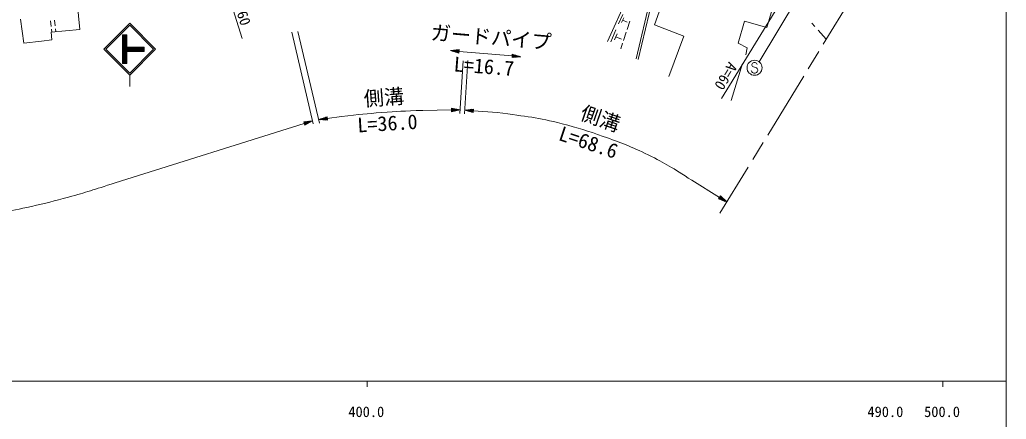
# Model space of a CAD drawing. Units: millimetres, scale not verified. Extents: x 40000 to 680000, y 20000 to 380000.
# Drawn here: x 407654 to 579000, y 198357 to 267754 of the extents above; entities that cross this region are included whole.
import ezdxf
from ezdxf.enums import TextEntityAlignment as Align

# ---------------------------------------------------------------- set-up
doc = ezdxf.new("R2010")
doc.units = ezdxf.units.MM
doc.header["$LTSCALE"] = 1000
doc.linetypes.add('CHAIN', pattern=[18.5, 12, -1.5, 3.5, -1.5])
for name, color, linetype, lineweight in [('M-BGD', 7, 'Continuous', 13), ('M-BMK', 2, 'CHAIN', 13), ('M-BMK-SRVR', 3, 'Continuous', 13), ('M-STR-HTXT', 7, 'Continuous', 13), ('M-STR-STRC', 7, 'Continuous', 13), ('M-TTL-BAND', 7, 'Continuous', 13)]:
    doc.layers.add(name, color=color, linetype=linetype, lineweight=lineweight)
doc.styles.add('ＭＳ ゴシック', font='')
doc.styles.get('ＭＳ ゴシック').set_extended_font_data('MS Gothic')

msp = doc.modelspace()

# ---------------------------------------------------------------- linework, layer by layer
at = {"layer": 'M-BGD'}
for p, q in [((509720, 263963), (515477, 276747)), ((517678, 273445), (514741, 260943)), ((417602, 270821), (418110, 266079)), ((515093, 260871), (517848, 272429)), ((537442, 266412), (538930, 271583)), ((517932, 266841), (518694, 269127)), ((407796, 267868), (408374, 263709)), ((412979, 267579), (413100, 266587)), ((413707, 267662), (413828, 266669)), ((511676, 267013), (512427, 268667)), ((512195, 267276), (512571, 268103)), ((512383, 267690), (513155, 267338)), ((513621, 267480), (513144, 266057)), ((532410, 263709), (533511, 267519)), ((533511, 267519), (537442, 266412)), ((418110, 266079), (413115, 265571)), ((413160, 266090), (413222, 265582)), ((413888, 266173), (413951, 265656)), ((510324, 263904), (511207, 266006)), ((523012, 264894), (517932, 266841)), ((545205, 267163), (545763, 266554)), ((546330, 265935), (547743, 264394)), ((408374, 263709), (411422, 264047)), ((411422, 264047), (413209, 264241)), ((413209, 264241), (413115, 265571)), ((510965, 264253), (511407, 265304)), ((511186, 264778), (512166, 264365)), ((512985, 265583), (512508, 264161)), ((520388, 257867), (523012, 264894)), ((512349, 263687), (512028, 262727)), ((534019, 262862), (532410, 263709)), ((533765, 261677), (534019, 262862)), ((531225, 253718), (533172, 260153))]:
    msp.add_line(p, q, dxfattribs=at)
at = {"layer": 'M-BMK'}
msp.add_line((553457, 273755), (529273, 234136), dxfattribs=at)
at = {"layer": 'M-BMK-SRVR'}
for p, q in [((446298, 264495), (428191, 321498)), ((529559, 254086), (545249, 279711))]:
    msp.add_line(p, q, dxfattribs=at)
at = {"layer": 'M-STR-HTXT'}
for p, q in [((454913, 265592), (458617, 249697)), ((455958, 265707), (459720, 249801)), ((482453, 262393), (483974, 262563)), ((482453, 262393), (483922, 261965)), ((482453, 262393), (483948, 262264)), ((483943, 262204), (482747, 262307)), ((483953, 262324), (482757, 262427)), ((483041, 262222), (483937, 262144)), ((483061, 262461), (483958, 262383)), ((483963, 262443), (483365, 262495)), ((483669, 262529), (483968, 262503)), ((483922, 261965), (483974, 262563)), ((483948, 262264), (493180, 261466)), ((483932, 262084), (483334, 262136)), ((483628, 262050), (483927, 262025)), ((484694, 260611), (484085, 251442)), ((484917, 251381), (485479, 260673)), ((493205, 261765), (493154, 261167)), ((494674, 261337), (493154, 261167)), ((493458, 261201), (493159, 261227)), ((493164, 261286), (493762, 261235)), ((494066, 261269), (493169, 261346)), ((493174, 261406), (494370, 261303)), ((494674, 261337), (493180, 261466)), ((493185, 261526), (494380, 261422)), ((494087, 261508), (493190, 261585)), ((493195, 261645), (493793, 261593)), ((493499, 261679), (493200, 261705)), ((494674, 261337), (493205, 261765)), ((482629, 252080), (477695, 252006)), ((484128, 252102), (482624, 252380)), ((482624, 252380), (482633, 251780)), ((482925, 252324), (482625, 252320)), ((482626, 252260), (483226, 252269)), ((483527, 252213), (482627, 252200)), ((482628, 252140), (483828, 252158)), ((484128, 252102), (482629, 252080)), ((482629, 252020), (483829, 252038)), ((483530, 251973), (482630, 251960)), ((482631, 251900), (483231, 251909)), ((484128, 252102), (482633, 251780)), ((484958, 252052), (486476, 252237)), ((484958, 252052), (486431, 251639)), ((484958, 252052), (486453, 251938)), ((486449, 251878), (485252, 251969)), ((486458, 251998), (485261, 252089)), ((485547, 251887), (486444, 251818)), ((485565, 252126), (486462, 252058)), ((486467, 252117), (485869, 252163)), ((486172, 252200), (486471, 252177)), ((486431, 251639), (486476, 252237)), ((486453, 251938), (490584, 251624)), ((458501, 250196), (456980, 250033)), ((458501, 250196), (457069, 249747)), ((458501, 250196), (457159, 249461)), ((459576, 250413), (461023, 250908)), ((459576, 250413), (461063, 250610)), ((459576, 250413), (461102, 250313)), ((461055, 250670), (459865, 250512)), ((461070, 250551), (459881, 250393)), ((460155, 250611), (461047, 250729)), ((460186, 250373), (461078, 250491)), ((461039, 250789), (460444, 250710)), ((461086, 250432), (460492, 250353)), ((460734, 250809), (461031, 250848)), ((460797, 250333), (461094, 250372)), ((461102, 250313), (461023, 250908)), ((461063, 250610), (463512, 250936)), ((482932, 251844), (482632, 251840)), ((486440, 251758), (485841, 251804)), ((486136, 251721), (486435, 251699)), ((457069, 249747), (424227, 239440)), ((456980, 250033), (457159, 249461)), ((457284, 250066), (456998, 249976)), ((457016, 249919), (457588, 250098)), ((457892, 250131), (457034, 249861)), ((457052, 249804), (458196, 250163)), ((457087, 249690), (458232, 250049)), ((457964, 249902), (457105, 249632)), ((457123, 249575), (457696, 249755)), ((457428, 249608), (457141, 249518)), ((529194, 236887), (524390, 239859)), ((529351, 237142), (529036, 236632)), ((530469, 236098), (529036, 236632)), ((529322, 236525), (529067, 236683)), ((529099, 236734), (529609, 236418)), ((529896, 236312), (529130, 236785)), ((529162, 236836), (530183, 236205)), ((530469, 236098), (529194, 236887)), ((529225, 236938), (530246, 236307)), ((530022, 236516), (529257, 236989)), ((529288, 237040), (529799, 236725)), ((529575, 236933), (529320, 237091)), ((530469, 236098), (529351, 237142))]:
    msp.add_line(p, q, dxfattribs=at)
for points, knots in [([(477695, 252006), (474244, 251880), (473315, 251847), (470516, 251634), (467774, 251426), (466870, 251323), (463512, 250936)], [0, 0, 0, 0, 1, 1, 1, 2, 2, 2, 2]), ([(524390, 239859), (520947, 242077), (519892, 242765), (516821, 244276), (513854, 245736), (512111, 246402), (508991, 247500), (506246, 248466), (504682, 248948), (501864, 249678), (497536, 250799), (495906, 250925), (490584, 251624)], [0, 0, 0, 0, 1, 1, 1, 2, 2, 2, 3, 3, 3, 4, 4, 4, 4]), ([(424227, 239440), (420358, 238176), (419311, 237816), (416111, 236942), (413610, 236258), (412200, 235903), (409671, 235330), (407540, 234848), (406337, 234619), (404191, 234208), (401798, 233750), (400461, 233461), (398047, 233126), (395683, 232798), (394358, 232571), (391974, 232457), (390735, 232397), (390306, 232376), (388798, 232382)], [0, 0, 0, 0, 1, 1, 1, 2, 2, 2, 3, 3, 3, 4, 4, 4, 5, 5, 5, 6, 6, 6, 6])]:
    msp.add_open_spline(points, degree=3, knots=knots, dxfattribs=at)
at = {"layer": 'M-STR-STRC'}
for p, q in [((536071, 260435), (544892, 275073)), ((422259, 262634), (426759, 267135)), ((422612, 262634), (426759, 266781)), ((431259, 262635), (426759, 267135)), ((430906, 262635), (426759, 266781)), ((425510, 260134), (425510, 265134)), ((425510, 265134), (426260, 265134)), ((425510, 265025), (425618, 265134)), ((425510, 264884), (425760, 265134)), ((425510, 264742), (425901, 265134)), ((425510, 264601), (426043, 265134)), ((425510, 264460), (426184, 265134)), ((425510, 264318), (426260, 265068)), ((426260, 264275), (425510, 265025)), ((425510, 264177), (426260, 264927)), ((426260, 264134), (425510, 264884)), ((425510, 264035), (426260, 264785)), ((426260, 263993), (425510, 264743)), ((425510, 263894), (426260, 264644)), ((426260, 263851), (425510, 264601)), ((425510, 263752), (426260, 264502)), ((426260, 263710), (425510, 264460)), ((425510, 263611), (426260, 264361)), ((426260, 263568), (425510, 264318)), ((425510, 263470), (426260, 264220)), ((426260, 263427), (425510, 264177)), ((425510, 263328), (426260, 264078)), ((426260, 263286), (425510, 264036)), ((425510, 263187), (426260, 263937)), ((426260, 263144), (425510, 263894)), ((426260, 264417), (425543, 265134)), ((426260, 264558), (425684, 265134)), ((426260, 264700), (425826, 265134)), ((426260, 264841), (425967, 265134)), ((426260, 264983), (426109, 265134)), ((426260, 265124), (426250, 265134)), ((426260, 263009), (426260, 265134)), ((426759, 258134), (422259, 262634)), ((426759, 258487), (422612, 262634)), ((425510, 263045), (426260, 263795)), ((427004, 262259), (425510, 263753)), ((425510, 262904), (426260, 263654)), ((426862, 262259), (425510, 263611)), ((425510, 262762), (426260, 263512)), ((426721, 262259), (425510, 263470)), ((425510, 262621), (426260, 263371)), ((426579, 262259), (425510, 263328)), ((425510, 262480), (426260, 263230)), ((426438, 262259), (425510, 263187)), ((425510, 262338), (426260, 263088)), ((426297, 262259), (425510, 263046)), ((425510, 262197), (426322, 263009)), ((425510, 262055), (426463, 263009)), ((425510, 261914), (426605, 263009)), ((425510, 261772), (426746, 263009)), ((425510, 261631), (426887, 263009)), ((426260, 262154), (425510, 262904)), ((426260, 262013), (425510, 262763)), ((426260, 261871), (425510, 262621)), ((426260, 261730), (425510, 262480)), ((426260, 261588), (425510, 262338)), ((425510, 261490), (426260, 262240)), ((426260, 261447), (425510, 262197)), ((426260, 263009), (429260, 263009)), ((426260, 262259), (429260, 262259)), ((426260, 260134), (426260, 262259)), ((426279, 262259), (427029, 263009)), ((427145, 262259), (426395, 263009)), ((426420, 262259), (427170, 263009)), ((427287, 262259), (426537, 263009)), ((426562, 262259), (427312, 263009)), ((427428, 262259), (426678, 263009)), ((426703, 262259), (427453, 263009)), ((431259, 262635), (426759, 258134)), ((430906, 262635), (426759, 258487)), ((427569, 262259), (426819, 263009)), ((426845, 262259), (427595, 263009)), ((427711, 262259), (426961, 263009)), ((426986, 262259), (427736, 263009)), ((427852, 262259), (427102, 263009)), ((427127, 262259), (427877, 263009)), ((427994, 262259), (427244, 263009)), ((427269, 262259), (428019, 263009)), ((428135, 262259), (427385, 263009)), ((427410, 262259), (428160, 263009)), ((428277, 262259), (427527, 263009)), ((427552, 262259), (428302, 263009)), ((428418, 262259), (427668, 263009)), ((427693, 262259), (428443, 263009)), ((428559, 262259), (427809, 263009)), ((427835, 262259), (428585, 263009)), ((428701, 262259), (427951, 263009)), ((427976, 262259), (428726, 263009)), ((428842, 262259), (428092, 263009)), ((428117, 262259), (428867, 263009)), ((428984, 262259), (428234, 263009)), ((428259, 262259), (429009, 263009)), ((429125, 262259), (428375, 263009)), ((428400, 262259), (429150, 263009)), ((429260, 262265), (428516, 263009)), ((428542, 262259), (429260, 262977)), ((429260, 262407), (428658, 263009)), ((428683, 262259), (429260, 262835)), ((429260, 262548), (428799, 263009)), ((428824, 262259), (429260, 262694)), ((429260, 262690), (428941, 263009)), ((428966, 262259), (429260, 262553)), ((429260, 262831), (429082, 263009)), ((429107, 262259), (429260, 262411)), ((429260, 262973), (429224, 263009)), ((429249, 262259), (429260, 262270)), ((429260, 262259), (429260, 263009)), ((425510, 261348), (426260, 262098)), ((426260, 261306), (425510, 262056)), ((425510, 261207), (426260, 261957)), ((426260, 261164), (425510, 261914)), ((425510, 261065), (426260, 261815)), ((426260, 261023), (425510, 261773)), ((425510, 260924), (426260, 261674)), ((426260, 260881), (425510, 261631)), ((425510, 260783), (426260, 261533)), ((426260, 260740), (425510, 261490)), ((425510, 260641), (426260, 261391)), ((426260, 260599), (425510, 261349)), ((425510, 260500), (426260, 261250)), ((426260, 260457), (425510, 261207)), ((425510, 260358), (426260, 261108)), ((426260, 260316), (425510, 261066)), ((425510, 260217), (426260, 260967)), ((426260, 260174), (425510, 260924)), ((426159, 260134), (425510, 260783)), ((426017, 260134), (425510, 260641)), ((425876, 260134), (425510, 260500)), ((425568, 260134), (426260, 260825)), ((425710, 260134), (426260, 260684)), ((425851, 260134), (426260, 260543)), ((425735, 260134), (425510, 260359)), ((425593, 260134), (425510, 260217)), ((425510, 260134), (426260, 260134)), ((425992, 260134), (426260, 260401)), ((426134, 260134), (426260, 260260)), ((534802, 258698), (534684, 258934)), ((534920, 260234), (534802, 259998)), ((534802, 259998), (534802, 259880)), ((534802, 259880), (534920, 259643)), ((535157, 260353), (534920, 260234)), ((534920, 259643), (535630, 259407)), ((535393, 260353), (535157, 260353)), ((535630, 260234), (535393, 260353)), ((535748, 259998), (535630, 260234)), ((535630, 259407), (535748, 259289)), ((535748, 259289), (535866, 259053)), ((535866, 258934), (535748, 258698)), ((535866, 259053), (535866, 258934)), ((426759, 258134), (426759, 256134)), ((534920, 258580), (534802, 258698)), ((535157, 258462), (534920, 258580)), ((535393, 258462), (535157, 258462)), ((535630, 258580), (535393, 258462)), ((535748, 258698), (535630, 258580))]:
    msp.add_line(p, q, dxfattribs=at)
msp.add_circle((535275, 259407), 1300, dxfattribs=at)
at = {"layer": 'M-TTL-BAND'}
for p, q in [((579000, 20000), (579000, 370000)), ((40000, 205000), (579000, 205000)), ((468000, 205000), (468000, 204000)), ((568000, 205000), (568000, 204000))]:
    msp.add_line(p, q, dxfattribs=at)

# ---------------------------------------------------------------- texts
at = {"layer": 'M-BMK-SRVR', "style": 'ＭＳ ゴシック'}
for rotation, p in [(288.537, (445391, 271575)), (238.52, (531612, 260075))]:
    msp.add_text('A=60', height=1833, rotation=rotation, dxfattribs=at).set_placement(p, align=Align.MIDDLE_LEFT)
at = {"layer": 'M-STR-HTXT', "style": 'ＭＳ ゴシック'}
for s, rotation, p in [('ガードパイプ', 355.306, (478891, 263532)), ('L=16.7', 355.618, (482911, 258023)), ('側溝', 4.162, (467563, 251968)), ('側溝', 340.984, (504550, 249804)), ('L=36.0', 3.445, (466412, 247403)), ('L=68.6', 341.502, (500816, 246170))]:
    msp.add_text(s, height=2566, rotation=rotation, dxfattribs=at).set_placement(p, align=Align.BOTTOM_LEFT)
at = {"layer": 'M-TTL-BAND', "style": 'ＭＳ ゴシック'}
for s, p in [('400.0', (467844, 198195)), ('490.0', (558000, 198195)), ('500.0', (567844, 198195))]:
    msp.add_text(s, height=1833, dxfattribs=at).set_placement(p, align=Align.BOTTOM_CENTER)

doc.saveas('drawing.dxf')
